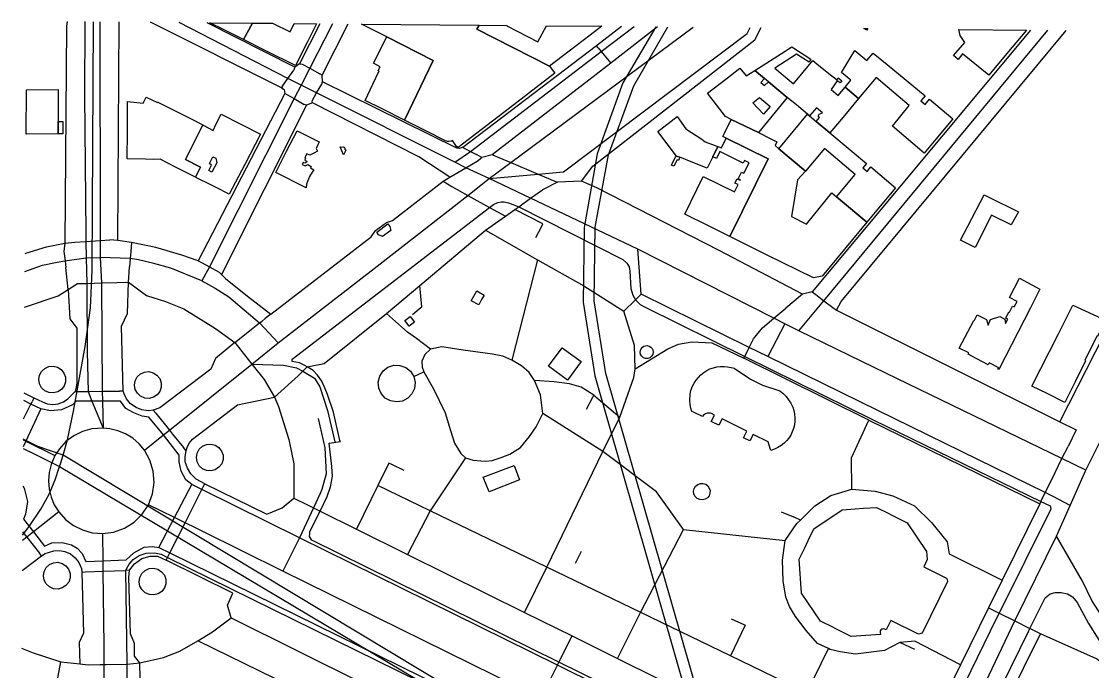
# Model space of a CAD drawing. Header units: millimetres. Extents: x 0 to 1122, y 0 to 907.
# Drawn here: x 6.2 to 376.1, y 682.4 to 906.8 of the extents above; entities that cross this region are included whole.
import ezdxf

# ---------------------------------------------------------------- set-up
doc = ezdxf.new("R2010")
doc.units = ezdxf.units.MM

msp = doc.modelspace()

# ---------------------------------------------------------------- linework, layer by layer
at = {"layer": 'buildings'}
for points in [[(71.2569, 906.3596), (85.9571, 906.2277), (82.8583, 900.559), (75.9863, 903.9945), (71.2569, 906.3596)], [(100.424, 906.0979), (108.1359, 906.0286), (104.9809, 899.7995), (100.8001, 891.5628), (90.587, 896.6871), (82.8583, 900.559), (85.9571, 906.2277), (92.9344, 906.1651), (98.969, 903.1805), (100.424, 906.0979)], [(123.6461, 905.8894), (164.2545, 905.525), (163.5032, 904.1059), (188.5476, 891.3277), (190.3696, 888.8885), (174.7275, 876.8976), (164.8978, 869.3643), (157.0179, 863.3321), (156.3937, 863.6453), (155.0476, 865.6888), (154.6709, 865.4965), (153.766, 865.3649), (153.3791, 865.3964), (152.6312, 865.6268), (146.1141, 868.8913), (138.4708, 872.7064), (148.3762, 893.3498), (132.3936, 901.4708), (123.6461, 905.8894)], [(187.4746, 905.3166), (206.6227, 905.1447), (202.5738, 902.0473), (192.8805, 894.6431), (188.5476, 891.3277), (163.5032, 904.1059), (164.2545, 905.525), (173.8446, 905.4389), (173.7609, 905.2804), (184.4685, 899.7697), (187.4746, 905.3166)], [(297.0999, 904.3327), (298.4486, 904.3206), (298.121, 903.7749), (297.0999, 904.3327)], [(329.909, 904.0383), (353.2442, 903.8289), (346.5119, 895.7255), (340.3162, 888.2802), (331.2042, 895.5653), (329.7, 893.7152), (328.1071, 894.9969), (331.9467, 899.5096), (330.3955, 902.0022), (329.909, 904.0383)], [(124.8674, 879.5107), (127.5559, 885.1891), (129.7118, 889.7448), (129.4303, 889.8871), (130.0566, 891.1674), (127.7563, 892.3809), (127.8813, 892.6128), (132.3936, 901.4708), (148.3762, 893.3498), (138.4708, 872.7064), (130.7115, 876.5877), (124.8674, 879.5107)], [(259.4717, 889.8669), (269.9883, 896.5556), (271.0024, 897.2173), (272.2142, 897.9891), (278.7656, 893.7554), (278.2402, 892.7445), (273.8575, 895.4956), (266.3516, 890.69), (272.8123, 885.255), (279.4563, 893.3112), (280.8597, 892.1617), (285.6388, 888.3913), (287.8548, 886.6847), (287.7241, 886.4995), (287.9131, 886.3301), (285.8323, 883.2646), (288.2303, 881.2861), (290.6472, 884.1343), (295.2653, 880.2349), (289.3671, 873.0758), (285.409, 868.3779), (280.6738, 872.2411), (281.7433, 873.5919), (281.2871, 874.1364), (281.7167, 874.7383), (282.8343, 875.2873), (280.7163, 876.9557), (278.3552, 874.1629), (277.7027, 874.7465), (274.6462, 877.3087), (274.3774, 877.4975), (270.6245, 880.5504), (264.1756, 885.9294), (262.8276, 887.097), (259.4717, 889.8669)], [(289.4138, 889.1493), (293.9575, 896.7492), (298.1683, 893.3474), (300.3735, 895.8993), (305.1883, 891.9888), (318.3129, 881.1452), (316.8278, 879.3788), (318.2493, 878.1825), (319.7836, 879.9578), (327.8125, 873.2322), (321.9707, 866.1844), (317.9373, 861.3194), (306.9565, 870.6248), (312.7439, 877.7756), (301.324, 887.4671), (295.2653, 880.2349), (290.6472, 884.1343), (292.6175, 886.5393), (289.4138, 889.1493)], [(243.1544, 882.0565), (249.4559, 886.9009), (254.278, 890.6126), (256.4675, 888.0117), (259.4717, 889.8669), (262.8276, 887.097), (261.5548, 885.6921), (262.8115, 884.6278), (264.1756, 885.9294), (270.6245, 880.5504), (260.6979, 868.4052), (251.2352, 872.9168), (249.2964, 873.9966), (243.1544, 882.0565)], [(287.7241, 886.4995), (287.8548, 886.6847), (288.2602, 887.324), (289.5237, 886.3342), (288.9206, 885.5849), (287.9131, 886.3301), (287.7241, 886.4995)], [(7.785, 867.9434), (7.9232, 883.1698), (18.8529, 883.3539), (18.8545, 876.2501), (18.848, 872.3036), (18.8602, 867.9901), (8.0034, 867.8319), (7.785, 867.9434)], [(42.7882, 879.1642), (48.2605, 878.6393), (49.2072, 880.6807), (53.1797, 878.809), (53.3226, 878.9755), (64.5568, 873.2547), (68.8648, 871.0911), (62.8556, 859.181), (67.9646, 856.5442), (66.3103, 853.0742), (59.4198, 856.5192), (54.1456, 859.232), (51.8277, 859.1785), (48.9699, 859.251), (42.7379, 859.382), (42.7553, 868.756), (42.7882, 879.1642)], [(258.8059, 878.7562), (261.0658, 880.5529), (264.7443, 877.426), (262.4526, 874.8376), (258.8059, 878.7562)], [(62.8556, 859.181), (68.8648, 871.0911), (69.1215, 870.9304), (72.3516, 869.2052), (73.4599, 871.4408), (75.1621, 874.7706), (88.709, 867.8456), (83.3397, 857.3553), (77.9726, 847.1765), (73.4451, 849.4593), (71.1625, 850.5981), (67.3194, 852.5059), (66.3103, 853.0742), (67.9646, 856.5442), (62.8556, 859.181)], [(226.0077, 868.849), (232.6312, 873.9608), (235.6663, 869.7029), (241.1173, 866.1314), (242.3508, 865.2257), (245.4141, 864.0892), (246.6391, 863.5935), (244.9599, 860.0771), (243.0192, 856.1996), (238.0758, 858.1172), (233.6109, 859.9187), (232.8083, 860.2148), (232.5755, 860.3008), (232.4405, 860.33), (226.0077, 868.849)], [(267.7724, 862.8623), (277.7027, 874.7465), (278.3552, 874.1629), (280.6738, 872.2411), (285.409, 868.3779), (298.0566, 857.8087), (296.8128, 856.2079), (298.2469, 855.0488), (299.5456, 856.5932), (308.0129, 849.407), (302.743, 843.0716), (298.0883, 837.4667), (287.68, 846.1986), (294.1432, 853.9769), (283.5773, 862.9339), (277.0033, 855.1473), (267.7724, 862.8623)], [(18.848, 872.3036), (20.4615, 872.3112), (20.4737, 867.9977), (18.8602, 867.9901), (18.848, 872.3036)], [(248.4099, 867.0439), (248.9612, 868.1944), (251.2352, 872.9168), (260.6979, 868.4052), (265.0065, 866.307), (267.0071, 865.2546), (266.461, 864.0016), (267.7724, 862.8623), (277.0033, 855.1473), (274.2529, 852.1251), (272.1221, 839.4436), (277.3424, 836.8712), (286.0573, 847.5737), (287.68, 846.1986), (298.0883, 837.4667), (282.6943, 818.9133), (279.7253, 818.2319), (263.7771, 826.1379), (250.8583, 832.5351), (264.0775, 859.4106), (249.5915, 866.5208), (248.4099, 867.0439)], [(93.9924, 854.6124), (97.772, 861.9769), (101.3641, 869.0075), (109.057, 865.2479), (108.0035, 862.9558), (108.3824, 862.0299), (107.153, 861.3514), (105.8123, 860.6088), (104.7535, 861.1216), (104.0283, 859.777), (104.2482, 859.6259), (103.9973, 859.0691), (104.8698, 858.353), (104.0787, 857.8756), (103.5095, 858.151), (103.1827, 857.3619), (104.1194, 856.9434), (105.0334, 857.4104), (106.1893, 856.757), (105.9694, 856.2278), (107.1803, 855.5459), (106.6197, 854.731), (105.6901, 853.2206), (105.2646, 852.3951), (104.9437, 851.578), (104.6765, 850.5834), (104.4561, 849.3181), (93.9924, 854.6124)], [(235.2837, 840.2794), (241.6408, 853.3141), (252.4362, 847.9798), (253.6822, 850.5031), (252.5928, 851.0254), (253.3315, 852.5096), (254.4331, 851.9686), (254.4711, 852.0894), (253.7551, 852.4499), (254.8644, 854.7974), (255.6539, 854.4175), (257.4507, 858.0261), (255.9207, 858.7761), (255.4514, 857.8578), (247.4041, 861.8628), (246.2023, 859.4788), (244.9599, 860.0771), (246.6391, 863.5935), (247.9508, 863.181), (249.5915, 866.5208), (264.0775, 859.4106), (250.8583, 832.5351), (243.201, 836.3433), (235.2837, 840.2794)], [(116.2885, 863.4864), (117.3016, 863.3561), (117.4071, 863.467), (117.5975, 863.4466), (117.6893, 863.3992), (117.8049, 863.2677), (117.804, 863.1745), (117.8332, 862.9972), (117.9232, 862.7541), (118.1541, 862.5099), (118.2328, 862.3227), (117.3943, 860.6996), (116.2885, 863.4864)], [(70.9163, 855.3154), (71.8488, 857.1426), (71.1225, 857.7176), (72.3057, 860.0737), (73.3462, 859.5798), (73.6577, 858.0022), (71.9868, 854.728), (70.9163, 855.3154)], [(230.6968, 857.1589), (232.0814, 860.0443), (232.3176, 860.3404), (232.4405, 860.33), (232.5755, 860.3008), (232.8083, 860.2148), (233.6109, 859.9187), (233.0725, 858.8427), (232.6378, 859.033), (231.4867, 856.8256), (230.6968, 857.1589)], [(330.446, 831.2392), (332.9859, 836.1363), (338.7141, 846.9497), (340.2745, 846.1529), (350.4819, 841.0477), (348.0078, 836.6345), (341.239, 839.9476), (335.5136, 828.7801), (330.446, 831.2392)], [(128.8675, 834.0087), (132.7074, 836.92), (133.3887, 836.0245), (133.699, 834.6542), (130.8708, 832.5231), (129.5343, 833.1356), (128.8675, 834.0087)], [(330.0241, 793.998), (335.0645, 803.5131), (335.242, 803.4276), (336.2751, 805.5149), (339.4391, 803.9489), (340.0547, 801.9958), (340.8767, 803.8521), (344.1258, 804.913), (345.8267, 804.0218), (346.022, 802.5011), (346.8715, 803.9937), (346.0941, 804.3641), (347.1892, 806.5068), (347.3607, 806.44), (348.4978, 808.4704), (349.0673, 808.2323), (350.0558, 810.143), (347.3575, 811.5371), (350.8108, 818.2058), (357.9443, 814.4235), (354.6647, 807.9303), (343.6721, 786.6347), (343.4273, 786.7488), (343.6961, 787.2495), (340.3668, 788.8916), (340.0847, 788.2791), (336.1692, 790.3551), (333.1285, 791.9573), (333.3535, 792.3653), (330.0241, 793.998)], [(161.5304, 810.3917), (162.4172, 811.9212), (163.4976, 813.7937), (165.9799, 812.3083), (165.1114, 810.76), (164.0869, 808.9522), (161.5304, 810.3917)], [(355.1529, 780.931), (364.3705, 798.9998), (369.2723, 808.833), (380.5555, 803.7181), (377.7566, 798.0406), (377.6035, 798.1072), (373.4648, 789.7395), (373.6426, 789.6819), (369.9294, 782.149), (366.5604, 775.2932), (360.4467, 778.3208), (355.1529, 780.931)], [(138.5508, 803.5159), (140.3898, 804.9333), (141.9122, 802.9741), (140.0805, 801.5565), (138.5508, 803.5159)], [(188.22, 787.7583), (192.9567, 794.1412), (199.448, 789.3577), (194.7112, 782.9638), (188.22, 787.7583)], [(219.8803, 792.6193), (219.9594, 793.2523), (220.214, 793.8281), (220.6143, 794.3025), (221.1383, 794.6646), (221.7341, 794.8594), (222.3649, 794.8759), (222.9795, 794.7147), (223.5194, 794.3985), (223.9479, 793.9389), (224.2362, 793.3804), (224.3614, 792.6233), (224.2152, 791.8687), (223.8205, 791.2052), (223.2295, 790.7214), (222.5084, 790.4611), (221.7383, 790.457), (221.0073, 790.7193), (220.4176, 791.2026), (220.0276, 791.8732), (219.8803, 792.6193)], [(236.9897, 775.9869), (237.1323, 778.1661), (237.4011, 779.3377), (237.9494, 780.833), (238.5188, 781.9368), (239.1797, 782.9651), (239.9568, 783.9365), (240.8379, 784.8417), (241.8162, 785.6156), (242.8793, 786.2583), (243.9601, 786.8169), (245.1318, 787.235), (246.3457, 787.5502), (247.5764, 787.6975), (248.8369, 787.7327), (250.0531, 787.6192), (250.6421, 787.5021), (251.2312, 787.3849), (251.8197, 787.2026), (252.3101, 787.049), (257.9316, 783.2989), (260.092, 782.2358), (262.1545, 781.2294), (268.1, 779.3121), (269.2228, 778.3981), (270.2339, 777.364), (271.8849, 775.0288), (272.5856, 773.6527), (272.9441, 772.5127), (273.1796, 771.3644), (273.2904, 770.0123), (273.2729, 768.7638), (273.12, 767.4886), (272.8199, 766.2426), (272.3976, 765.091), (271.8715, 764.0148), (271.1982, 762.9679), (270.44, 762.0616), (269.6028, 761.2492), (268.5257, 760.4109), (267.4066, 759.7035), (266.2086, 759.0993), (264.9997, 758.6537), (264.7605, 759.392), (264.031, 761.6535), (258.8721, 764.2347), (257.7393, 761.9992), (255.573, 763.0811), (256.7119, 765.3165), (248.1446, 769.6057), (247.024, 767.3701), (244.4233, 768.6795), (245.5254, 770.9152), (244.5342, 771.4274), (244.1355, 771.5242), (243.5643, 771.5852), (242.9428, 771.5163), (242.3692, 771.2978), (242.0354, 771.0959), (241.7565, 770.8468), (241.445, 770.3837), (238.2868, 771.9124), (237.7484, 772.1875), (237.3714, 773.3278), (237.0994, 774.523), (236.9897, 775.9869)]]:
    msp.add_lwpolyline(points, dxfattribs=at)
at = {"layer": 'major_roads'}
for points in [[(33.2463, 906.7008), (33.3161, 833.8144), (33.317, 831.2053), (33.3316, 825.3626)], [(33.3316, 825.3626), (33.8599, 816.5148), (34.0986, 779.1186)], [(34.0986, 779.1186), (34.1725, 775.7447), (34.4442, 766.3961)], [(34.4442, 766.3961), (30.5016, 766.143), (27.2661, 765.2405), (24.2467, 763.7676), (21.5545, 761.7607), (19.2699, 759.2935), (17.7489, 756.9684)], [(48.6493, 758.8034), (46.7821, 761.0101), (44.6046, 762.8935), (42.1656, 764.4065), (39.5201, 765.5207), (36.7231, 766.1984), (34.4442, 766.3961)], [(6.8269, 762.3561), (7.743, 761.9046), (17.7489, 756.9684)], [(50.0399, 739.9679), (51.4505, 743.6824), (52.021, 747.6096), (51.7248, 751.5539), (50.579, 755.3568), (48.6493, 758.8034)], [(17.7489, 756.9684), (16.3985, 753.8031), (15.7402, 751.0323), (15.5238, 748.1828), (15.7623, 745.3386), (16.4441, 742.5649), (17.539, 739.9272), (19.0537, 737.4908)], [(34.2928, 730.0377), (38.0102, 730.5352), (41.7229, 731.8619), (45.0613, 733.9469), (47.8832, 736.6888), (50.0399, 739.9679)], [(314.4734, 609.4698), (273.4234, 630.1632), (251.1058, 640.7545), (241.4605, 645.5101), (197.2736, 667.304), (185.6338, 673.1026), (96.4899, 717.0435), (68.6076, 730.8075), (66.3126, 731.9372), (62.6897, 733.7312), (58.9995, 735.5537), (50.0399, 739.9679)], [(19.0537, 737.4908), (10.3049, 730.5815), (7.9894, 728.7472)], [(19.0537, 737.4908), (21.3661, 734.898), (24.144, 732.7855), (27.265, 731.2383), (30.6253, 730.3133), (34.2928, 730.0377)], [(34.3978, 720.6067), (34.2928, 730.0377)], [(7.9894, 728.7472), (6.5114, 727.5877)], [(34.4393, 717.0122), (34.3978, 720.6067)], [(34.6442, 671.1806), (34.7921, 684.7746), (34.7169, 691.4005), (34.4393, 717.0122)]]:
    msp.add_lwpolyline(points, dxfattribs=at)
at = {"layer": 'minor_roads'}
for points in [[(28.036, 906.7475), (28.0108, 881.2177), (28.4408, 833.7468), (28.4639, 830.8766), (28.5659, 825.1822), (28.7688, 816.3746), (28.9106, 792.6957), (29.1929, 779.0979), (30.4531, 775.7039), (34.4442, 766.3961)], [(167.7026, 852.5661), (159.6878, 856.2863), (155.8711, 858.1988), (108.0912, 882.1412), (102.7551, 884.808), (98.2151, 887.1414), (60.6618, 906.4547)], [(113.594, 905.9797), (105.7401, 890.6421), (102.7551, 884.808), (100.3954, 880.1423), (71.101, 822.1142), (68.5181, 817.2442)], [(155.8711, 858.1988), (161.2101, 861.9524), (206.4139, 896.4124), (217.7898, 905.0445)], [(167.7026, 852.5661), (175.1491, 858.092), (238.2121, 904.8612)], [(167.7026, 852.5661), (184.6105, 854.1265), (193.3636, 854.9245), (256.7659, 902.6759), (257.8164, 904.6853)], [(274.618, 799.9584), (283.2568, 810.4007), (360.6944, 903.762)], [(373.7997, 751.8579), (378.7515, 761.7744), (449.4338, 902.9656)], [(57.2642, 765.7204), (85.7344, 788.5372), (94.7881, 795.8724), (128.0489, 821.4945), (160.3841, 846.7525), (167.7026, 852.5661)], [(373.7997, 751.8579), (365.5433, 755.8739), (304.8895, 785.2792), (274.618, 799.9584), (269.8264, 802.3591), (266.0269, 804.3409), (219.044, 828.1447), (182.0265, 845.7343), (167.7026, 852.5661)], [(7.3538, 820.4235), (13.439, 822.6078), (18.5567, 823.6423), (21.2234, 824.1958), (28.5659, 825.1822), (33.3316, 825.3626)], [(68.5181, 817.2442), (57.8125, 821.609), (51.8587, 823.275), (46.6014, 824.4688), (43.7408, 824.9141), (33.3316, 825.3626)], [(368.3601, 739.6441), (362.5297, 742.7437), (359.7764, 744.1849), (301.9095, 772.4842), (263.9711, 791.109), (257.5204, 794.2609), (220.1575, 812.5919), (219.044, 828.1447)], [(68.5181, 817.2442), (73.112, 814.7426), (77.8367, 811.7552), (88.4261, 802.6951), (94.7881, 795.8724)], [(269.8264, 802.3591), (263.9711, 791.109)], [(85.7344, 788.5372), (96.6542, 788.1121), (101.1885, 787.1765), (103.3488, 786.1133), (107.4017, 783.6072), (109.2618, 780.6179), (111.8377, 772.4877), (114.3886, 761.7232)], [(108.6596, 769.7769), (110.9097, 759.6183), (111.4371, 750.6587), (109.9802, 745.2301), (109.353, 743.8473), (107.0272, 738.8645), (102.1817, 728.5186), (96.4899, 717.0435)], [(48.6493, 758.8034), (55.2379, 764.0923), (57.2642, 765.7204)], [(363.6733, 729.1288), (368.3601, 739.6441), (373.7997, 751.8579)], [(314.4734, 609.4698), (314.0843, 623.5811), (318.1029, 634.2981), (349.2275, 699.8227), (363.6733, 729.1288)], [(472.9177, 671.8635), (455.3333, 671.5185), (428.8437, 671.4306), (425.0418, 671.791), (414.3401, 673.928), (405.1116, 677.1979), (404.1147, 677.7659), (395.083, 683.0748), (385.7934, 691.8337), (375.9745, 706.6729), (372.5881, 713.5709), (363.6733, 729.1288)]]:
    msp.add_lwpolyline(points, dxfattribs=at)
at = {"layer": 'parks'}
for points in [[(99.6366, 790.2655), (167.8765, 842.5754), (169.244, 843.5694), (170.7383, 844.3106), (171.9146, 844.5516), (172.8551, 844.5431), (174.4437, 844.1653), (177.9294, 842.8292), (213.8672, 824.6506), (215.2693, 823.3427), (216.1186, 822.0957), (216.2958, 820.6218), (216.666, 814.6455), (217.3338, 812.3565), (218.3026, 810.7263), (219.8676, 809.0908), (221.5742, 808.1529), (255.9742, 791.1812), (300.3194, 769.3024), (358.2673, 741.1235), (361.4127, 739.539), (361.7162, 738.4274), (343.8482, 702.5083), (342.8982, 700.7743), (312.0075, 637.3256)], [(279.4543, 642.4554), (191.8078, 685.5705), (106.4405, 727.7066), (105.6343, 728.9625), (105.7291, 729.9214), (105.8224, 730.722), (109.4017, 737.6875), (111.7716, 742.7911), (112.9391, 746.1351), (113.5563, 749.8009), (113.4333, 753.1938), (112.418, 761.226), (116.3822, 761.8237), (116.0898, 762.1153), (113.9476, 771.9654), (111.8759, 778.0689), (111.039, 780.0054), (109.9372, 782.5593), (108.4316, 784.6509), (106.9342, 786.2858), (104.807, 787.6189), (104.0911, 787.9795), (102.2369, 788.9095), (99.6845, 789.4451), (99.6366, 790.2655)], [(236.9897, 775.9869), (237.1323, 778.1661), (237.4011, 779.3377), (237.9494, 780.833), (238.5188, 781.9368), (239.1797, 782.9651), (239.9568, 783.9365), (240.8379, 784.8417), (241.8162, 785.6156), (242.8793, 786.2583), (243.9601, 786.8169), (245.1318, 787.235), (246.3457, 787.5502), (247.5764, 787.6975), (248.8369, 787.7327), (250.0531, 787.6192), (250.6421, 787.5021), (251.2312, 787.3849), (251.8197, 787.2026), (252.3101, 787.049), (257.9316, 783.2989), (260.092, 782.2358), (262.1545, 781.2294), (268.1, 779.3121), (269.2228, 778.3981), (270.2339, 777.364), (271.8849, 775.0288), (272.5856, 773.6527), (272.9441, 772.5127), (273.1796, 771.3644), (273.2904, 770.0123), (273.2729, 768.7638), (273.12, 767.4886), (272.8199, 766.2426), (272.3976, 765.091), (271.8715, 764.0148), (271.1982, 762.9679), (270.44, 762.0616), (269.6028, 761.2492), (268.5257, 760.4109), (267.4066, 759.7035), (266.2086, 759.0993), (264.9997, 758.6537), (264.7605, 759.392), (264.031, 761.6535), (258.8721, 764.2347), (257.7393, 761.9992), (255.573, 763.0811), (256.7119, 765.3165), (248.1446, 769.6057), (247.024, 767.3701), (244.4233, 768.6795), (245.5254, 770.9152), (244.5342, 771.4274), (244.1355, 771.5242), (243.5643, 771.5852), (242.9428, 771.5163), (242.3692, 771.2978), (242.0354, 771.0959), (241.7565, 770.8468), (241.445, 770.3837), (238.2868, 771.9124), (237.7484, 772.1875), (237.3714, 773.3278), (237.0994, 774.523), (236.9897, 775.9869)], [(165.6391, 749.4972), (176.2973, 753.4542), (178.1647, 748.536), (167.7197, 744.372), (165.6391, 749.4972)], [(274.7922, 721.1899), (276.7026, 725.1236), (277.9241, 727.6471), (279.8845, 731.6735), (289.601, 738.2204), (294.1589, 738.5333), (297.0193, 738.7498), (301.4664, 739.0451), (305.7502, 736.9006), (306.6009, 736.4829), (307.7085, 735.9231), (312.0534, 733.7501), (318.7132, 723.7847), (318.9961, 721.0706), (317.873, 718.5462), (325.6695, 714.6554), (325.849, 714.104), (326.0465, 713.5058), (317.2241, 695.6758), (316.0338, 695.2393), (306.4378, 700.0035), (304.7791, 696.7199), (304.4, 696.9469), (304.0077, 697.0623), (303.5955, 697.0287), (303.3489, 696.9564), (303.0028, 696.7452), (302.7605, 696.4585), (302.7339, 696.2444), (302.7313, 695.9556), (302.8099, 695.1256), (292.7655, 694.4707), (288.353, 696.6537), (287.2515, 697.2135), (286.3824, 697.6406), (282.1781, 699.7286), (275.5465, 709.4141), (274.7922, 721.1899)], [(42.2085, 717.2864), (42.4813, 717.8777), (43.4116, 719.4627), (44.8211, 721.0154), (46.8376, 722.3855), (49.2488, 723.2303), (52.1333, 723.3811), (54.4093, 722.876), (56.6426, 721.7189), (179.7105, 661.1636)], [(42.7428, 664.0067), (42.6378, 684.9643), (42.2085, 717.2864)], [(323.4247, 634.0917), (353.9714, 696.2204), (354.4599, 697.2131), (359.7127, 707.7885), (361.4588, 709.1798), (363.2331, 709.6111), (365.2871, 709.6951), (367.4955, 709.1813), (369.1702, 708.1133), (370.7939, 706.1605), (374.6513, 698.988), (378.889, 692.4177), (383.8459, 686.5119), (388.4417, 682.1562)]]:
    msp.add_lwpolyline(points, dxfattribs=at)
at = {"layer": 'paths'}
for points in [[(21.9252, 906.8024), (21.7242, 905.1481), (21.1737, 830.2345), (24.6376, 830.6287)], [(39.4498, 831.1948), (39.8849, 906.6412)], [(96.3887, 884.5076), (95.9849, 883.8816), (50.7276, 906.5439)], [(100.6232, 891.0425), (70.3745, 906.3675)], [(109.2787, 906.0184), (102.2562, 892.1646), (103.1408, 892.1007)], [(109.9842, 888.2182), (119.0102, 905.931)], [(199.555, 851.663), (203.5362, 856.8732), (259.4501, 900.406), (261.6023, 904.6513)], [(213.4402, 905.0836), (204.7462, 898.4239)], [(225.8362, 904.9723), (209.759, 892.3643)], [(354.6472, 903.8163), (279.2763, 813.4371), (280.4848, 812.485)], [(287.7207, 807.1083), (289.2843, 810.076), (366.9508, 903.7058)], [(364.8282, 768.609), (389.4642, 816.8511), (431.9285, 903.1227)], [(205.3255, 897.7268), (204.7416, 898.4216), (158.5732, 863.3367), (159.5125, 862.8581)], [(205.3255, 897.7268), (206.4148, 896.4189), (207.4354, 895.1731)], [(102.2562, 892.1646), (100.6232, 891.0425), (100.2229, 890.0314)], [(103.1408, 892.1007), (105.7435, 890.6484), (109.208, 888.7098)], [(207.4354, 895.1731), (209.7582, 892.3567), (168.6929, 860.7944), (165.1867, 859.857), (163.3883, 860.8109)], [(96.384, 884.5023), (98.2167, 887.148), (100.2206, 890.0305)], [(109.9183, 885.1855), (110.1174, 885.9527), (109.9842, 888.2182), (109.2095, 888.716)], [(106.6406, 879.4334), (108.094, 882.1448), (109.9137, 885.1811)], [(158.5782, 863.3446), (157.4818, 862.9321), (156.5143, 862.9964), (110.1174, 885.9527)], [(97.1969, 881.9604), (67.2219, 824.1142), (68.3349, 823.5956)], [(95.9849, 883.8816), (96.9428, 883.3464), (97.1969, 881.9604), (97.8332, 881.6285)], [(97.8332, 881.6285), (100.3974, 880.1467), (103.8689, 878.154)], [(104.5861, 877.9239), (75.3001, 819.4564)], [(106.7076, 878.6874), (104.5861, 877.9239), (103.8703, 878.1586)], [(154.1724, 853.0011), (143.3729, 860.1103), (106.7076, 878.6874), (106.6406, 879.4334)], [(159.5125, 862.8581), (161.2131, 861.9534), (163.3883, 860.8109)], [(155.5116, 853.7946), (159.6878, 856.2863), (163.5338, 858.5675)], [(163.5367, 858.575), (165.1867, 859.857)], [(169.6915, 860.387), (168.6929, 860.7944)], [(169.6912, 860.3847), (175.1491, 858.092), (184.6105, 854.1265), (190.3653, 851.6995)], [(92.3076, 805.6977), (126.9864, 832.4624), (128.4811, 834.6014), (132.2685, 837.4091), (134.297, 838.0803), (151.8591, 851.6285)], [(151.8591, 851.6285), (154.1705, 852.996), (155.5143, 853.8005)], [(151.8645, 851.6324), (154.8477, 849.8266)], [(190.3677, 851.7066), (191.339, 851.29), (186.1887, 848.6809)], [(275.8694, 812.6105), (247.1386, 827.6952), (204.9432, 849.3127), (199.555, 851.663), (191.339, 851.29)], [(154.8425, 849.8217), (160.3862, 846.7527), (167.8765, 842.5754)], [(177.9294, 842.8292), (182.0265, 845.7343), (186.1887, 848.6809)], [(104.807, 787.6189), (110.6749, 788.6746), (132.2172, 805.9326), (143.7324, 815.6126), (166.4778, 834.7328), (173.3204, 839.5816), (176.5684, 841.8724), (177.9294, 842.8292)], [(167.8803, 842.5827), (173.3243, 839.5874)], [(185.6776, 835.6587), (186.2975, 836.9203), (176.5719, 841.8815)], [(166.4778, 834.7328), (184.4153, 824.5534), (200.3527, 815.4732), (214.2713, 806.7839)], [(183.8762, 832.2365), (185.6776, 835.6587)], [(7.411, 826.7295), (7.7422, 826.8527), (14.7935, 828.9412), (21.1799, 830.2376), (20.8276, 827.321)], [(24.6319, 830.6224), (28.4682, 830.883), (33.3188, 831.2059), (36.7062, 831.4354)], [(44.1542, 830.5013), (39.4455, 831.187), (36.7092, 831.4419)], [(67.2219, 824.1142), (61.5723, 826.1129), (52.5974, 828.8127), (44.1542, 830.5013), (43.9103, 827.3353)], [(20.8276, 827.321), (21.2278, 824.2006), (21.5223, 821.9102)], [(43.9103, 827.3353), (43.7419, 824.9191), (43.5432, 822.1018)], [(22.2887, 814.2343), (21.5223, 821.9102)], [(43.1912, 816.7642), (43.5477, 822.1083)], [(68.3298, 823.5916), (71.101, 822.1142), (74.4466, 820.2375)], [(184.4153, 824.5534), (175.5074, 789.8632)], [(74.4503, 820.2384), (75.3001, 819.4564), (76.6516, 818.0091), (84.2197, 812.0049), (92.3076, 805.6977)], [(7.2422, 808.124), (7.6294, 808.3291), (18.9009, 812.1218), (22.2887, 814.2343), (25.5591, 816.2826)], [(22.2887, 814.2343), (22.9042, 804.1557), (25.3094, 800.9471), (25.3283, 782.0216), (25.0992, 780.4861), (24.6807, 779.0736)], [(25.5591, 816.2826), (28.7694, 816.3836), (33.8603, 816.5153), (39.1232, 816.6534)], [(39.1232, 816.6534), (43.1874, 816.7564), (49.416, 812.1805), (55.969, 810.155), (62.3198, 807.5349), (73.2501, 800.8199), (79.9061, 795.9141), (81.9655, 793.3114)], [(41.3526, 779.1553), (40.7937, 801.5707), (42.795, 806.0253), (43.1874, 816.7564)], [(143.5009, 807.5399), (144.4248, 808.332), (143.7324, 815.6126)], [(179.9195, 702.7655), (187.5714, 718.4603), (207.0147, 758.3172), (212.791, 770.1713), (217.6791, 783.9048), (218.1485, 786.8731), (217.8648, 794.9359), (214.2713, 806.7839), (218.3026, 810.7263), (220.1575, 812.5919)], [(279.2763, 813.4371), (275.8694, 812.6105), (270.1956, 807.8442)], [(280.4848, 812.485), (283.2568, 810.4007), (286.4073, 808.024)], [(141.2911, 805.6589), (143.5009, 807.5399)], [(262.0937, 801.0405), (266.0269, 804.3409), (270.1956, 807.8442)], [(286.4073, 808.024), (287.7207, 807.1083), (364.8282, 768.609), (370.4705, 765.7907), (367.6217, 760.0918)], [(86.1109, 800.9083), (88.4311, 802.7024), (89.3025, 803.3726), (90.3824, 804.2149)], [(92.3076, 805.6977), (90.3824, 804.2149)], [(212.0561, 686.8318), (220.0318, 702.7684), (234.8657, 731.3998), (225.4552, 744.4371), (207.0098, 758.3109), (186.2394, 771.4897), (185.3878, 777.8786), (183.3348, 782.7998), (181.5705, 785.5839), (178.9149, 787.9314), (175.5074, 789.8632), (172.4612, 791.1915), (168.823, 791.9359), (158.7079, 793.3726), (151.4204, 794.4502), (147.4749, 793.6521), (142.6093, 797.3425), (139.511, 799.5023), (132.2172, 805.9326)], [(79.9061, 795.9141), (86.1109, 800.9083)], [(259.0265, 797.2573), (262.0937, 801.0405)], [(79.9061, 795.9141), (73.1562, 790.4495), (71.5859, 786.7551), (54.007, 773.431), (51.6882, 772.6041)], [(218.1485, 786.8731), (229.3683, 793.807), (233.1447, 795.3942), (237.6824, 796.1919)], [(237.6824, 796.1919), (244.654, 795.8418)], [(244.654, 795.8418), (255.6241, 790.5321), (255.9742, 791.1812)], [(255.9742, 791.1812), (257.5204, 794.2609), (259.0228, 797.2571)], [(81.9602, 793.305), (85.7344, 788.5372), (89.9643, 783.1688)], [(147.4749, 793.6521), (145.4997, 791.7689), (144.5109, 789.4766), (144.566, 787.464), (145.1237, 785.8803), (148.4515, 780.0026), (152.4754, 771.6395), (154.3569, 765.597), (155.7326, 761.2044), (157.937, 757.6159), (159.5007, 756.1677), (162.1331, 755.2989), (164.83, 755.0856), (166.5824, 755.0364), (168.7989, 755.2164), (171.8889, 756.3002), (174.855, 757.4629), (178.5278, 759.7309), (181.6934, 763.4932), (183.8877, 766.8974), (186.2394, 771.4897)], [(129.9067, 784.3505), (131.0669, 786.1298), (132.7508, 787.4264), (134.7663, 788.0974), (136.893, 788.0781), (138.8961, 787.3707), (140.5487, 786.0329), (141.6766, 784.2439), (142.1493, 782.1719), (141.9175, 780.0617), (141.0351, 778.1909), (139.5915, 776.6921), (137.7421, 775.7416), (135.6857, 775.4267), (133.6356, 775.801), (131.8111, 776.7958), (130.4096, 778.3316), (129.576, 780.229), (129.3968, 782.2984), (129.9067, 784.3505)], [(298.7756, 769.2045), (255.6241, 790.5321)], [(93.5856, 777.1351), (101.7851, 784.4967)], [(101.7851, 784.4967), (103.3519, 786.1139), (104.807, 787.6189)], [(141.6719, 784.2381), (145.1237, 785.8803)], [(89.9643, 783.1688), (93.5856, 777.1351), (95.0068, 773.8701), (98.5125, 762.526), (100.2437, 754.1333), (100.2404, 742.2246)], [(203.9154, 777.7767), (199.5394, 780.5838), (195.486, 781.6827), (190.1806, 782.3488), (183.3348, 782.7998)], [(6.9742, 778.5917), (10.5039, 776.9006), (9.8365, 775.5111)], [(10.5039, 776.9006), (13.4784, 775.4665), (15.1016, 774.8182), (17.0299, 774.605), (18.8823, 774.8398), (20.6893, 775.485), (22.1863, 776.515), (23.6368, 777.853), (24.6807, 779.0736), (26.0916, 779.0879)], [(26.0884, 779.0794), (29.1929, 779.0979), (34.0986, 779.1186), (40.0433, 779.1579)], [(52.5573, 771.5439), (51.6882, 772.6041), (49.8976, 772.4153), (47.8046, 772.7697), (45.8201, 773.5611), (43.8644, 774.8182), (42.4725, 776.564), (41.6579, 778.2487), (41.3526, 779.1553), (40.0487, 779.1614)], [(63.0501, 758.5703), (63.5615, 760.0566), (64.1878, 761.3275), (65.2811, 762.5849), (80.8308, 774.4924), (93.5856, 777.1351)], [(201.3085, 772.9641), (203.5154, 777.0442)], [(203.5154, 777.0442), (203.9154, 777.7767), (212.791, 770.1713)], [(6.893, 769.6435), (9.4453, 774.7297), (9.8335, 775.5089)], [(12.86, 773.0215), (9.4453, 774.7297), (6.9505, 775.9779)], [(25.105, 775.7058), (23.7658, 774.4507), (19.963, 772.6681), (16.1739, 772.4043), (12.86, 773.0215)], [(40.4059, 775.7627), (34.1725, 775.7447), (30.4531, 775.7039), (25.105, 775.7058)], [(50.1361, 770.242), (47.9255, 770.5043), (44.9852, 771.6491), (42.2453, 773.2022), (40.4059, 775.7627)], [(12.86, 773.0215), (7.743, 761.9046), (6.8052, 759.9683)], [(60.6393, 757.0919), (55.2379, 764.0923), (50.1361, 770.242)], [(52.5515, 771.5433), (57.2642, 765.7204), (58.3995, 764.3059), (62.1443, 759.6874)], [(293.0092, 745.3274), (292.8481, 756.0914), (298.7797, 769.2059)], [(298.7756, 769.2045), (357.8847, 740.279)], [(69.5126, 747.2274), (66.5145, 748.7827), (64.6501, 750.6167), (63.494, 752.6119), (62.751, 754.7339), (62.6877, 756.5702), (63.0501, 758.5703), (62.1453, 759.6952)], [(363.1827, 751.0869), (365.5433, 755.8739), (367.6217, 760.0918)], [(64.9738, 746.9983), (62.9224, 748.5451), (61.3262, 751.4948), (60.6184, 754.7905), (60.6393, 757.0919)], [(159.5007, 756.1677), (147.3566, 737.8844), (139.4989, 722.7668)], [(134.0938, 753.8268), (133.1038, 754.3165), (129.3011, 746.6135), (121.8524, 731.5172)], [(138.335, 751.7477), (134.0938, 753.8268)], [(361.2166, 747.1071), (363.1827, 751.0869)], [(6.6824, 746.4244), (7.1782, 745.7333), (8.3158, 741.0266), (7.5881, 736.7096), (6.8837, 734.9548)], [(53.6132, 725.2407), (58.9995, 735.5537), (64.9738, 746.9983)], [(56.6426, 721.7189), (57.4626, 723.3422), (62.6947, 733.7318), (68.4735, 745.1775)], [(68.4735, 745.1775), (64.9738, 746.9983)], [(68.4735, 745.1775), (68.9806, 746.1885)], [(314.0843, 623.5811), (278.8406, 641.2123), (191.2942, 684.5222), (102.1817, 728.5186), (68.4735, 745.1775)], [(68.9828, 746.1926), (69.5126, 747.2274), (90.8837, 736.7371), (96.2084, 738.8973), (100.2404, 742.2246)], [(316.3948, 656.202), (277.4023, 675.0482), (251.0853, 687.7703), (220.0365, 702.7698), (187.5714, 718.4603), (147.359, 737.8899), (129.3011, 746.6135)], [(330.4527, 684.7194), (314.7463, 692.8934), (309.5907, 692.4367), (304.2913, 689.6611), (294.2473, 688.3726), (288.9436, 689.2125), (285.4654, 690.0266), (284.847, 690.3024), (281.1005, 692.0321), (277.2071, 696.568), (273.5124, 701.3163), (271.3806, 704.8579), (270.1307, 708.0467), (269.2965, 713.701), (268.967, 720.7765), (269.9505, 727.5793), (274.0055, 733.4691), (275.1843, 734.6698), (280.2014, 739.5352), (285.693, 743.1757), (293.0092, 745.3274), (301.0495, 744.6119), (307.1328, 742.9822), (314.6016, 739.5603), (320.4574, 733.8234), (325.8803, 727.1213), (326.5874, 723.0521), (344.8423, 713.9048)], [(358.2673, 741.1235), (359.7764, 744.1849), (361.2166, 747.1071)], [(100.2404, 742.2246), (104.9832, 739.8707)], [(104.9832, 739.8707), (107.031, 738.8664), (109.4017, 737.6875)], [(358.2673, 741.1235), (357.8871, 740.2799), (344.8423, 713.9048), (340.1335, 704.3588), (330.4527, 684.7194), (316.3948, 656.202), (308.0416, 639.2809)], [(109.4017, 737.6875), (121.8493, 731.5087), (139.4989, 722.7668), (179.9145, 702.7583), (196.3284, 694.6708), (212.0561, 686.8318), (269.3143, 658.4625), (283.8005, 651.3151), (308.0416, 639.2809), (312.0075, 637.3256)], [(268.5714, 737.528), (272.7796, 735.7447)], [(6.8837, 734.9548), (10.3049, 730.5815), (14.1203, 725.6082)], [(275.1843, 734.6698), (272.7796, 735.7447)], [(6.5383, 730.5537), (7.9894, 728.7472), (12.3961, 723.257)], [(234.8657, 731.3998), (269.9505, 727.5793)], [(14.1203, 725.6082), (16.6453, 726.7967), (20.2368, 726.9598), (23.4747, 726.1011), (25.3819, 724.9097), (27.1858, 723.1787), (28.4389, 720.3626)], [(42.3614, 720.9259), (45.0395, 723.4082), (48.5482, 725.2866), (51.4521, 725.5492), (53.6132, 725.2407)], [(53.6132, 725.2407), (57.4626, 723.3422), (180.5433, 662.852), (192.2507, 657.0434), (268.2756, 619.6708), (315.3888, 595.7731), (352.0278, 578.0923), (377.5357, 564.6958), (463.0165, 522.3766), (478.4456, 514.7367), (482.742, 512.6108), (643.3949, 433.0732)], [(6.4177, 717.2551), (13.1194, 722.3466), (12.3987, 723.2598)], [(13.1194, 722.3466), (14.3315, 723.1369), (17.3335, 724.0509), (19.3506, 724.1444), (21.1914, 723.7736), (23.1147, 723.0014), (24.7556, 721.5981), (26.0012, 719.9933), (26.874, 717.9447), (27.0658, 716.7316), (28.284, 716.779)], [(43.5091, 717.3373), (45.1763, 719.5026), (47.7626, 721.3521), (50.6408, 722.174), (53.1861, 722.2068), (56.1794, 720.8006)], [(78.554, 700.9643), (77.2899, 705.2808), (79.1715, 709.4103), (56.1794, 720.8006), (56.6453, 721.7246)], [(199.4815, 723.8549), (197.434, 719.7268)], [(28.4389, 720.3626), (34.3978, 720.6067), (42.3614, 720.9259)], [(27.0658, 716.7316), (27.5874, 695.6211), (26.1693, 692.4378), (26.3106, 684.982)], [(28.284, 716.779), (34.4389, 717.0095), (42.2085, 717.2864)], [(47.0185, 685.3905), (45.2754, 687.7266), (45.1978, 692.0509), (43.7962, 695.4368), (43.3084, 714.8604), (43.5091, 717.3373), (42.2085, 717.2864)], [(340.1335, 704.3588), (343.8482, 702.5083)], [(42.6378, 684.9643), (47.0238, 685.3923), (55.2967, 687.1791), (60.8617, 689.4023), (67.0718, 692.9335), (72.2212, 696.1017), (78.554, 700.9643)], [(78.554, 700.9643), (146.9053, 666.9488), (175.7406, 653.1486), (186.2067, 648.078), (187.5472, 647.4416), (189.01, 646.7295), (199.0038, 641.775), (263.5097, 609.9576), (264.3664, 609.5119)], [(251.2713, 700.604), (255.6175, 698.5706)], [(343.8482, 702.5083), (349.2275, 699.8227), (354.4599, 697.2131)], [(255.6199, 698.5796), (256.0874, 698.3641), (251.0853, 687.7703)], [(628.9197, 601.3872), (553.9508, 638.205), (500.7049, 664.4853), (494.6345, 664.8287), (476.1065, 663.4671), (456.3955, 663.1784), (424.3288, 663.6067), (413.149, 665.2168), (400.0562, 670.1056), (388.5707, 678.0457), (377.492, 686.7741), (358.1011, 695.3911), (354.4599, 697.2131)], [(270.7145, 593.6137), (262.9414, 597.3925), (259.5445, 599.0445), (253.9994, 601.7503), (193.7378, 631.144), (182.2804, 636.7267), (180.9462, 637.3817), (170.4559, 642.4991), (141.9596, 656.3988), (67.0718, 692.9335)], [(191.8078, 685.5705), (196.3284, 694.6708)], [(314.7201, 689.9863), (309.5907, 692.4367)], [(325.9672, 630.4067), (332.7421, 644.0993), (346.4987, 671.9299), (358.1011, 695.3911)], [(6.1745, 690.4596), (10.2699, 688.7802), (19.7881, 685.7171), (26.3106, 684.982), (29.2523, 684.6571)], [(269.3143, 658.4625), (277.4023, 675.0482), (284.847, 690.3024)], [(17.7862, 675.2408), (19.7881, 685.7171)], [(29.2523, 684.6571), (33.335, 684.7598)], [(33.335, 684.7598), (34.7921, 684.7746), (35.444, 684.8059)], [(35.444, 684.8059), (42.6378, 684.9643)], [(50.6846, 518.1604), (50.6572, 520.5647), (49.5688, 570.0357), (48.9447, 598.1545), (47.9744, 642.341), (47.4888, 664.0382), (47.0185, 685.3905)], [(186.1785, 674.1973), (191.2942, 684.5222), (191.8078, 685.5705)]]:
    msp.add_lwpolyline(points, dxfattribs=at)
at = {"layer": 'railways'}
for points in [[(6.5282, 729.4373), (8.8583, 732.393), (12.915, 738.441), (15.7284, 743.6337), (17.8264, 748.572), (19.3677, 753.1332), (19.779, 754.4247), (20.5586, 757.0174), (22.0517, 762.3619), (24.188, 772.2012), (26.0339, 782.5556), (28.1963, 794.6031), (30.0503, 807.8834), (30.5729, 820.7658), (31.0239, 906.7207)], [(225.3204, 904.9769), (213.8221, 885.6388), (205.0554, 861.0434), (200.5598, 835.6639), (200.198, 809.9116), (204.1481, 784.4744), (272.9734, 544.8869), (315.4059, 397.267), (327.263, 347.9878), (334.8955, 297.8802), (338.2328, 247.2988), (333.2971, 7.012)], [(208.0283, 785.2966), (204.0134, 810.3803), (204.3168, 835.779), (208.9133, 860.7755), (217.6856, 884.6161), (229.3905, 904.9404)], [(276.7825, 545.9894), (208.0283, 785.2966)], [(675.3785, 443.8102), (518.1761, 490.0219), (470.0514, 508.951), (363.1501, 561.2192), (322.7486, 581.6176), (257.5511, 614.5214), (20.5586, 757.0174), (11.8514, 760.1062), (6.8291, 762.602)], [(6.8002, 759.4097), (10.1703, 757.7453)], [(10.1703, 757.7453), (19.3677, 753.1332), (256.2562, 612.0452), (321.5516, 579.0845), (361.9226, 558.7051)]]:
    msp.add_lwpolyline(points, dxfattribs=at)
at = {"layer": 'water'}
for points in [[(18.692, 778.9322), (17.2194, 778.5542), (15.6898, 778.6706), (14.2875, 779.2704), (13.1535, 780.3056), (12.428, 781.6447), (12.1589, 783.1474), (12.4122, 784.6453), (13.1313, 785.99), (14.2473, 787.0328), (15.6483, 787.6537), (17.1678, 787.7797), (18.6521, 787.4122), (19.9356, 786.5898), (20.8775, 785.3885), (21.3869, 783.9489), (21.3978, 782.43), (20.905, 780.9715), (19.972, 779.7686), (18.692, 778.9322)], [(51.747, 777.0576), (50.2682, 776.6704), (48.7447, 776.7867), (47.3426, 777.4051), (46.2146, 778.4217), (45.4768, 779.7609), (45.2198, 781.2541), (45.4609, 782.7615), (46.1862, 784.106), (47.3021, 785.1396), (48.7031, 785.7605), (50.2228, 785.9051), (51.707, 785.5283), (52.9904, 784.6966), (53.9325, 783.514), (54.4296, 782.0745), (54.4404, 780.5462), (53.9477, 779.097), (53.0209, 777.894), (51.747, 777.0576)], [(73.134, 752.0493), (71.6551, 751.6621), (70.1317, 751.7877), (68.7295, 752.3968), (67.6016, 753.4227), (66.8637, 754.7525), (66.6068, 756.2551), (66.8542, 757.7717), (67.5793, 759.107), (68.6952, 760.1405), (70.0963, 760.7615), (71.6159, 760.8968), (73.1002, 760.5292), (74.3835, 759.6976), (75.3256, 758.5056), (75.8227, 757.0661), (75.8335, 755.5378), (75.3409, 754.0887), (74.4079, 752.8858), (73.134, 752.0493)], [(238.302, 744.5939), (238.5011, 745.5259), (238.9999, 746.3552), (239.7461, 746.9599), (240.6585, 747.2852), (241.6192, 747.2876), (242.4821, 747.0019), (243.2178, 746.4505), (243.7317, 745.701), (243.9879, 744.8316), (243.9577, 743.9203), (243.6346, 743.0672), (243.0635, 742.3608), (242.289, 741.8676), (241.4069, 741.6421), (240.4469, 741.7286), (239.563, 742.1145), (238.8649, 742.7767), (238.4327, 743.6367), (238.302, 744.5939)], [(241.4069, 741.6421), (240.4469, 741.7286), (239.563, 742.1145), (238.8649, 742.7767), (238.4327, 743.6367), (238.302, 744.5939), (238.5011, 745.5259), (238.9999, 746.3552), (239.7461, 746.9599), (240.6585, 747.2852), (241.6192, 747.2876), (242.4821, 747.0019), (243.2178, 746.4505), (243.7317, 745.701), (243.9879, 744.8316), (243.9577, 743.9203), (243.6346, 743.0672), (243.0635, 742.3608), (242.289, 741.8676), (241.4069, 741.6421)], [(20.2909, 711.2394), (18.8121, 710.8615), (17.2886, 710.9778), (15.8803, 711.5869), (14.7585, 712.6128), (14.0206, 713.9427), (13.7637, 715.4452), (14.0111, 716.9619), (14.7363, 718.2971), (15.8522, 719.3306), (17.2471, 719.9516), (18.7667, 720.0869), (20.2572, 719.7193), (21.5405, 718.8877), (22.4826, 717.6957), (22.9797, 716.2562), (22.9904, 714.7186), (22.4978, 713.2787), (21.5648, 712.0758), (20.2909, 711.2394)], [(53.3631, 709.1877), (51.8843, 708.8097), (50.3609, 708.926), (48.9586, 709.5258), (47.8306, 710.5517), (47.0928, 711.8909), (46.836, 713.3934), (47.077, 714.8915), (47.7901, 716.2455), (48.9182, 717.2789), (50.307, 717.9), (51.8265, 718.0259), (53.3109, 717.6677), (54.5943, 716.8361), (55.5364, 715.6534), (56.0459, 714.2138), (56.0566, 712.6855), (55.564, 711.2364), (54.6371, 710.0334), (53.3631, 709.1877)]]:
    msp.add_lwpolyline(points, dxfattribs=at)

doc.saveas('drawing.dxf')
